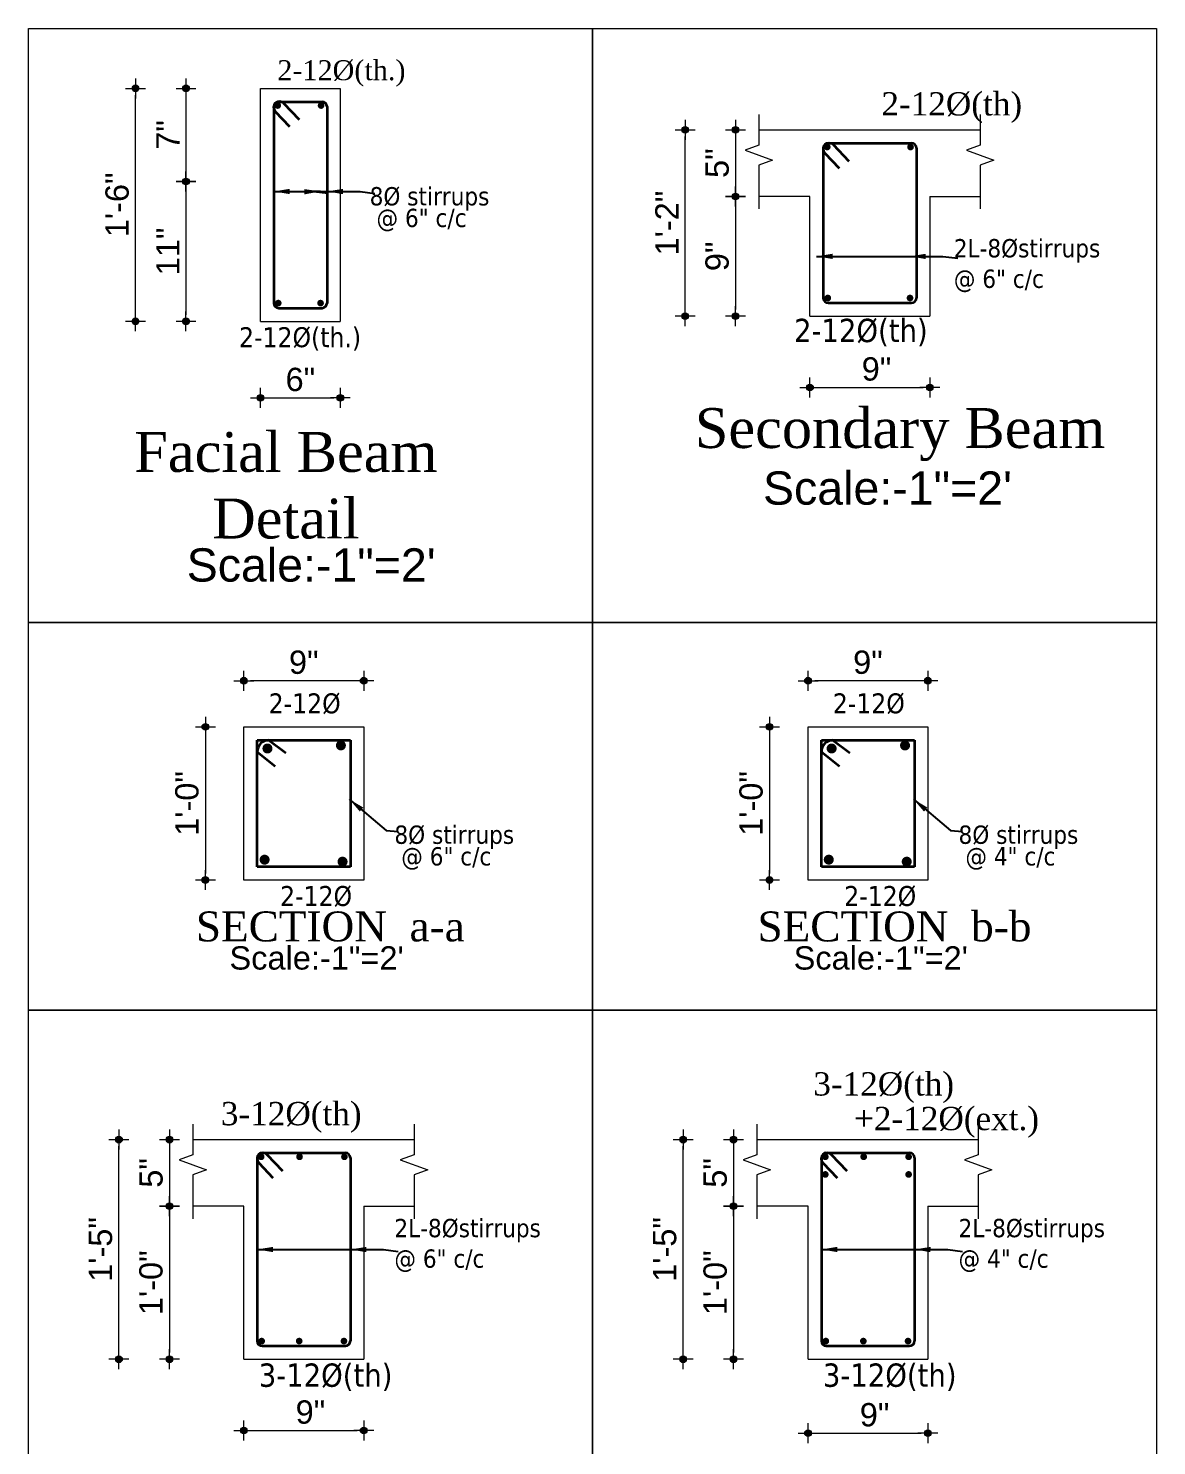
# Model space of a CAD drawing. Header units: inches. Extents: x 130993 to 274375, y -5108 to 103559.
# Drawn here: x 149128.5 to 149467.5, y 50089.8 to 50515.6 of the extents above; entities that cross this region are included whole.
import ezdxf

# ---------------------------------------------------------------- set-up
doc = ezdxf.new("R2010")
doc.units = ezdxf.units.IN
doc.header["$MEASUREMENT"] = 0
doc.header["$PDMODE"] = 2
doc.header["$PDSIZE"] = -3
for name, color, linetype, lineweight in [('DIMENSION', 142, 'Continuous', 20), ('HATCH', 9, 'Continuous', 9), ('REN', 7, 'Continuous', 35), ('ROD', 10, 'Continuous', 13), ('TEXT', 181, 'Continuous', 13), ('TRENCH', 7, 'Continuous', 20)]:
    doc.layers.add(name, color=color, linetype=linetype, lineweight=lineweight)
doc.styles.add('DIM', font='dutch.ttf')
doc.styles.add('ramon', font='arial.ttf', dxfattribs={"height": 7})
doc.styles.add('romans', font='romans.shx')
doc.styles.get("Standard").update_dxf_attribs({"font": 'txt.shx', "height": 6})
doc.styles.add('TAHOMA', font='tahoma.ttf', dxfattribs={"height": 9})
doc.dimstyles.new('ARROW1', dxfattribs={"dimscale": 96, "dimtxt": 15, "dimasz": 0.05, "dimexe": 0.078125, "dimexo": 0.09375, "dimgap": 0.03125, "dimtad": 1, "dimdec": 0, "dimzin": 3, "dimdsep": 46, "dimlunit": 4, "dimtxsty": 'TAHOMA', "dimcen": 0.09375, "dimclrt": 7, "dimadec": 0, "dimazin": 0, "dimtfac": 1, "dimtdec": 0, "dimtmove": 0, "dimatfit": 3, "dimfxl": 1, "dimfrac": 2, "dimtolj": 1, "dimtzin": 0, "dimarcsym": 0})
doc.dimstyles.new('s2', dxfattribs={"dimtxt": 6, "dimasz": 2, "dimexe": 6, "dimexo": 18, "dimgap": 1.9375, "dimtad": 1, "dimdec": 0, "dimlfac": 0.25, "dimzin": 3, "dimdsep": 46, "dimlunit": 4, "dimtxsty": 'ramon', "dimblk": 'dot 2', "dimcen": 0.09375, "dimse1": 1, "dimse2": 1, "dimclrd": 1, "dimclre": 1, "dimclrt": 256, "dimadec": 0, "dimazin": 0, "dimtfac": 0.75, "dimtdec": 0, "dimtix": 1, "dimtmove": 1, "dimatfit": 3, "dimldrblk": 'DOT', "dimfxl": 1, "dimtolj": 1, "dimtzin": 0, "dimlwd": 9, "dimlwe": 9, "dimarcsym": 0})

# ---------------------------------------------------------------- blocks, each defined once
blk = doc.blocks.new('dot1')
at = {"layer": 'HATCH'}
h = blk.add_hatch(color=256, dxfattribs=at)
edge = h.paths.add_edge_path()
edge.add_arc((0, 0), 1, 0, 360)
for p, q in [((3, 0), (-3, 0)), ((0, 3), (0, -3))]:
    blk.add_line(p, q, dxfattribs=at)
blk.add_circle((0, 0), 1, dxfattribs=at)
blk = doc.blocks.new('dot 2')
at = {"layer": 'HATCH', "xscale": 0.5, "yscale": 0.5, "zscale": 0.5}
blk.add_blockref('dot1', (0, 0), dxfattribs=at)
blk = doc.blocks.new('*D1605')
at = {"layer": 'Defpoints', "color": 0, "ltscale": 50}
for p in [(149362.73, 50305.72), (149351.16, 50259.72), (149362.73, 50259.72)]:
    blk.add_point(p, dxfattribs=at)
at = {"layer": 'DIMENSION', "color": 1, "lineweight": 9, "ltscale": 50}
blk.add_line((149351.16, 50303.72), (149351.16, 50261.72), dxfattribs=at)
at = {"layer": 'DIMENSION', "color": 1, "lineweight": 9, "ltscale": 50, "xscale": 2, "yscale": 2, "zscale": 2}
for p, rotation in [((149351.16, 50305.72), 90), ((149351.16, 50259.72), 270)]:
    blk.add_blockref('dot 2', p, dxfattribs=dict(at, rotation=rotation))
at = {"layer": 'DIMENSION', "ltscale": 50, "insert": (149345.65, 50282.72), "char_height": 7, "attachment_point": 5, "rotation": 90, "style": 'ramon'}
blk.add_mtext('\\A1;1\'-0"', dxfattribs=at)
blk = doc.blocks.new('_Dot')
at = {"color": 0, "linetype": 'ByBlock', "lineweight": -2}
blk.add_line((-0.5, 0), (-1, 0), dxfattribs=at)
at = {"color": 0, "linetype": 'ByBlock', "const_width": 0.5}
blk.add_lwpolyline([(-0.25, 0, 1), (0.25, 0, 1)], format="xyb", close=True, dxfattribs=at)
blk = doc.blocks.new('*D1606')
at = {"layer": 'Defpoints', "color": 0, "ltscale": 50}
for p in [(149362.73, 50319.6), (149362.73, 50301.12), (149398.73, 50301.12)]:
    blk.add_point(p, dxfattribs=at)
at = {"layer": 'DIMENSION', "color": 1, "lineweight": 9, "ltscale": 50}
blk.add_line((149396.73, 50319.6), (149364.73, 50319.6), dxfattribs=at)
at = {"layer": 'DIMENSION', "color": 1, "lineweight": 9, "ltscale": 50, "xscale": 2, "yscale": 2, "zscale": 2, "rotation": 180}
blk.add_blockref('dot 2', (149362.73, 50319.6), dxfattribs=at)
at = {"layer": 'DIMENSION', "color": 1, "lineweight": 9, "ltscale": 50, "xscale": 2, "yscale": 2, "zscale": 2}
blk.add_blockref('dot 2', (149398.73, 50319.6), dxfattribs=at)
at = {"layer": 'DIMENSION', "ltscale": 50, "insert": (149380.73, 50325.11), "char_height": 7, "attachment_point": 5, "style": 'ramon'}
blk.add_mtext('\\A1;9"', dxfattribs=at)
blk = doc.blocks.new('*D1607')
at = {"layer": 'Defpoints', "color": 0, "ltscale": 50}
for p in [(149193.23, 50305.72), (149181.66, 50259.72), (149193.23, 50259.72)]:
    blk.add_point(p, dxfattribs=at)
at = {"layer": 'DIMENSION', "color": 1, "lineweight": 9, "ltscale": 50}
blk.add_line((149181.66, 50303.72), (149181.66, 50261.72), dxfattribs=at)
at = {"layer": 'DIMENSION', "color": 1, "lineweight": 9, "ltscale": 50, "xscale": 2, "yscale": 2, "zscale": 2}
for p, rotation in [((149181.66, 50305.72), 90), ((149181.66, 50259.72), 270)]:
    blk.add_blockref('dot 2', p, dxfattribs=dict(at, rotation=rotation))
at = {"layer": 'DIMENSION', "ltscale": 50, "insert": (149176.15, 50282.72), "char_height": 7, "attachment_point": 5, "rotation": 90, "style": 'ramon'}
blk.add_mtext('\\A1;1\'-0"', dxfattribs=at)
blk = doc.blocks.new('*D1608')
at = {"layer": 'Defpoints', "color": 0, "ltscale": 50}
for p in [(149193.23, 50319.6), (149193.23, 50301.12), (149229.23, 50301.12)]:
    blk.add_point(p, dxfattribs=at)
at = {"layer": 'DIMENSION', "color": 1, "lineweight": 9, "ltscale": 50}
blk.add_line((149227.23, 50319.6), (149195.23, 50319.6), dxfattribs=at)
at = {"layer": 'DIMENSION', "color": 1, "lineweight": 9, "ltscale": 50, "xscale": 2, "yscale": 2, "zscale": 2, "rotation": 180}
blk.add_blockref('dot 2', (149193.23, 50319.6), dxfattribs=at)
at = {"layer": 'DIMENSION', "color": 1, "lineweight": 9, "ltscale": 50, "xscale": 2, "yscale": 2, "zscale": 2}
blk.add_blockref('dot 2', (149229.23, 50319.6), dxfattribs=at)
at = {"layer": 'DIMENSION', "ltscale": 50, "insert": (149211.23, 50325.11), "char_height": 7, "attachment_point": 5, "style": 'ramon'}
blk.add_mtext('\\A1;9"', dxfattribs=at)
blk = doc.blocks.new('*D1609')
at = {"layer": 'Defpoints', "color": 0, "ltscale": 50}
for p in [(149198.21, 50427.57), (149222.21, 50427.57), (149222.21, 50404.56)]:
    blk.add_point(p, dxfattribs=at)
at = {"layer": 'DIMENSION', "color": 1, "lineweight": 9, "ltscale": 50}
blk.add_line((149200.21, 50404.56), (149220.21, 50404.56), dxfattribs=at)
at = {"layer": 'DIMENSION', "color": 1, "lineweight": 9, "ltscale": 50, "xscale": 2, "yscale": 2, "zscale": 2, "rotation": 180}
blk.add_blockref('dot 2', (149198.21, 50404.56), dxfattribs=at)
at = {"layer": 'DIMENSION', "color": 1, "lineweight": 9, "ltscale": 50, "xscale": 2, "yscale": 2, "zscale": 2}
blk.add_blockref('dot 2', (149222.21, 50404.56), dxfattribs=at)
at = {"layer": 'DIMENSION', "ltscale": 50, "insert": (149210.21, 50410.08), "char_height": 7, "attachment_point": 5, "style": 'ramon'}
blk.add_mtext('\\A1;6"', dxfattribs=at)
blk = doc.blocks.new('*D1610')
at = {"layer": 'Defpoints', "color": 0, "ltscale": 50}
for p in [(149184.13, 50469.57), (149175.84, 50427.57), (149198.21, 50427.57)]:
    blk.add_point(p, dxfattribs=at)
at = {"layer": 'DIMENSION', "color": 1, "lineweight": 9, "ltscale": 50}
blk.add_line((149175.84, 50467.57), (149175.84, 50429.57), dxfattribs=at)
at = {"layer": 'DIMENSION', "color": 1, "lineweight": 9, "ltscale": 50, "xscale": 2, "yscale": 2, "zscale": 2}
for p, rotation in [((149175.84, 50469.57), 90), ((149175.84, 50427.57), 270)]:
    blk.add_blockref('dot 2', p, dxfattribs=dict(at, rotation=rotation))
at = {"layer": 'DIMENSION', "ltscale": 50, "insert": (149170.39, 50448.57), "char_height": 7, "attachment_point": 5, "rotation": 90, "style": 'ramon'}
blk.add_mtext('\\A1;11"', dxfattribs=at)
blk = doc.blocks.new('*D1611')
at = {"layer": 'Defpoints', "color": 0, "ltscale": 50}
for p in [(149184.13, 50497.57), (149175.84, 50469.57), (149184.13, 50469.57)]:
    blk.add_point(p, dxfattribs=at)
at = {"layer": 'DIMENSION', "color": 1, "lineweight": 9, "ltscale": 50}
blk.add_line((149175.84, 50495.57), (149175.84, 50471.57), dxfattribs=at)
at = {"layer": 'DIMENSION', "color": 1, "lineweight": 9, "ltscale": 50, "xscale": 2, "yscale": 2, "zscale": 2}
for p, rotation in [((149175.84, 50497.57), 90), ((149175.84, 50469.57), 270)]:
    blk.add_blockref('dot 2', p, dxfattribs=dict(at, rotation=rotation))
at = {"layer": 'DIMENSION', "ltscale": 50, "insert": (149170.41, 50483.57), "char_height": 7, "attachment_point": 5, "rotation": 90, "style": 'ramon'}
blk.add_mtext('\\A1;7"', dxfattribs=at)
blk = doc.blocks.new('*D1612')
at = {"layer": 'Defpoints', "color": 0, "ltscale": 50}
for p in [(149160.68, 50497.57), (149198.21, 50497.57), (149198.21, 50427.57)]:
    blk.add_point(p, dxfattribs=at)
at = {"layer": 'DIMENSION', "color": 1, "lineweight": 9, "ltscale": 50}
blk.add_line((149160.68, 50429.57), (149160.68, 50495.57), dxfattribs=at)
at = {"layer": 'DIMENSION', "color": 1, "lineweight": 9, "ltscale": 50, "xscale": 2, "yscale": 2, "zscale": 2}
for p, rotation in [((149160.68, 50497.57), 90), ((149160.68, 50427.57), 270)]:
    blk.add_blockref('dot 2', p, dxfattribs=dict(at, rotation=rotation))
at = {"layer": 'DIMENSION', "ltscale": 50, "insert": (149155.17, 50462.57), "char_height": 7, "attachment_point": 5, "rotation": 90, "style": 'ramon'}
blk.add_mtext('\\A1;1\'-6"', dxfattribs=at)
blk = doc.blocks.new('*D1613')
at = {"layer": 'Defpoints', "color": 0, "ltscale": 50}
for p in [(149363.31, 50426.71), (149399.31, 50426.71), (149399.31, 50407.7)]:
    blk.add_point(p, dxfattribs=at)
at = {"layer": 'DIMENSION', "color": 1, "lineweight": 9, "ltscale": 50}
blk.add_line((149365.31, 50407.7), (149397.31, 50407.7), dxfattribs=at)
at = {"layer": 'DIMENSION', "color": 1, "lineweight": 9, "ltscale": 50, "xscale": 2, "yscale": 2, "zscale": 2, "rotation": 180}
blk.add_blockref('dot 2', (149363.31, 50407.7), dxfattribs=at)
at = {"layer": 'DIMENSION', "color": 1, "lineweight": 9, "ltscale": 50, "xscale": 2, "yscale": 2, "zscale": 2}
blk.add_blockref('dot 2', (149399.31, 50407.7), dxfattribs=at)
at = {"layer": 'DIMENSION', "ltscale": 50, "insert": (149383.31, 50413.22), "char_height": 7, "attachment_point": 5, "style": 'ramon'}
blk.add_mtext('\\A1;9"', dxfattribs=at)
blk = doc.blocks.new('*D1614')
at = {"layer": 'Defpoints', "color": 0, "ltscale": 50}
for p in [(149349.24, 50465.1), (149340.95, 50429.1), (149363.31, 50429.1)]:
    blk.add_point(p, dxfattribs=at)
at = {"layer": 'DIMENSION', "color": 1, "lineweight": 9, "ltscale": 50}
blk.add_line((149340.95, 50463.1), (149340.95, 50431.1), dxfattribs=at)
at = {"layer": 'DIMENSION', "color": 1, "lineweight": 9, "ltscale": 50, "xscale": 2, "yscale": 2, "zscale": 2}
for p, rotation in [((149340.95, 50465.1), 90), ((149340.95, 50429.1), 270)]:
    blk.add_blockref('dot 2', p, dxfattribs=dict(at, rotation=rotation))
at = {"layer": 'DIMENSION', "ltscale": 50, "insert": (149335.44, 50447.1), "char_height": 7, "attachment_point": 5, "rotation": 90, "style": 'ramon'}
blk.add_mtext('\\A1;9"', dxfattribs=at)
blk = doc.blocks.new('*D1615')
at = {"layer": 'Defpoints', "color": 0, "ltscale": 50}
for p in [(149349.24, 50485.1), (149340.95, 50465.1), (149349.24, 50465.1)]:
    blk.add_point(p, dxfattribs=at)
at = {"layer": 'DIMENSION', "color": 1, "lineweight": 9, "ltscale": 50}
blk.add_line((149340.95, 50483.1), (149340.95, 50467.1), dxfattribs=at)
at = {"layer": 'DIMENSION', "color": 1, "lineweight": 9, "ltscale": 50, "xscale": 2, "yscale": 2, "zscale": 2}
for p, rotation in [((149340.95, 50485.1), 90), ((149340.95, 50465.1), 270)]:
    blk.add_blockref('dot 2', p, dxfattribs=dict(at, rotation=rotation))
at = {"layer": 'DIMENSION', "ltscale": 50, "insert": (149335.45, 50475.1), "char_height": 7, "attachment_point": 5, "rotation": 90, "style": 'ramon'}
blk.add_mtext('\\A1;5"', dxfattribs=at)
blk = doc.blocks.new('*D1616')
at = {"layer": 'Defpoints', "color": 0, "ltscale": 50}
for p in [(149325.79, 50485.1), (149363.31, 50485.1), (149363.31, 50429.1)]:
    blk.add_point(p, dxfattribs=at)
at = {"layer": 'DIMENSION', "color": 1, "lineweight": 9, "ltscale": 50}
blk.add_line((149325.79, 50431.1), (149325.79, 50483.1), dxfattribs=at)
at = {"layer": 'DIMENSION', "color": 1, "lineweight": 9, "ltscale": 50, "xscale": 2, "yscale": 2, "zscale": 2}
for p, rotation in [((149325.79, 50485.1), 90), ((149325.79, 50429.1), 270)]:
    blk.add_blockref('dot 2', p, dxfattribs=dict(at, rotation=rotation))
at = {"layer": 'DIMENSION', "ltscale": 50, "insert": (149320.33, 50457.1), "char_height": 7, "attachment_point": 5, "rotation": 90, "style": 'ramon'}
blk.add_mtext('\\A1;1\'-2"', dxfattribs=at)
blk = doc.blocks.new('*D1593')
at = {"layer": 'Defpoints', "color": 0, "ltscale": 50}
for p in [(149362.73, 50112.52), (149398.73, 50112.52), (149398.73, 50093.51)]:
    blk.add_point(p, dxfattribs=at)
at = {"layer": 'DIMENSION', "color": 1, "lineweight": 9, "ltscale": 50}
blk.add_line((149364.73, 50093.51), (149396.73, 50093.51), dxfattribs=at)
at = {"layer": 'DIMENSION', "color": 1, "lineweight": 9, "ltscale": 50, "xscale": 2, "yscale": 2, "zscale": 2, "rotation": 180}
blk.add_blockref('dot 2', (149362.73, 50093.51), dxfattribs=at)
at = {"layer": 'DIMENSION', "color": 1, "lineweight": 9, "ltscale": 50, "xscale": 2, "yscale": 2, "zscale": 2}
blk.add_blockref('dot 2', (149398.73, 50093.51), dxfattribs=at)
at = {"layer": 'DIMENSION', "ltscale": 50, "insert": (149382.73, 50099.02), "char_height": 7, "attachment_point": 5, "style": 'ramon'}
blk.add_mtext('\\A1;9"', dxfattribs=at)
blk = doc.blocks.new('*D1594')
at = {"layer": 'Defpoints', "color": 0, "ltscale": 50}
for p in [(149348.65, 50161.72), (149340.36, 50115.72), (149362.73, 50115.72)]:
    blk.add_point(p, dxfattribs=at)
at = {"layer": 'DIMENSION', "color": 1, "lineweight": 9, "ltscale": 50}
blk.add_line((149340.36, 50159.72), (149340.36, 50117.72), dxfattribs=at)
at = {"layer": 'DIMENSION', "color": 1, "lineweight": 9, "ltscale": 50, "xscale": 2, "yscale": 2, "zscale": 2}
for p, rotation in [((149340.36, 50161.72), 90), ((149340.36, 50115.72), 270)]:
    blk.add_blockref('dot 2', p, dxfattribs=dict(at, rotation=rotation))
at = {"layer": 'DIMENSION', "ltscale": 50, "insert": (149334.85, 50138.72), "char_height": 7, "attachment_point": 5, "rotation": 90, "style": 'ramon'}
blk.add_mtext('\\A1;1\'-0"', dxfattribs=at)
blk = doc.blocks.new('*D1595')
at = {"layer": 'Defpoints', "color": 0, "ltscale": 50}
for p in [(149348.65, 50181.72), (149340.36, 50161.72), (149348.65, 50161.72)]:
    blk.add_point(p, dxfattribs=at)
at = {"layer": 'DIMENSION', "color": 1, "lineweight": 9, "ltscale": 50}
blk.add_line((149340.36, 50179.72), (149340.36, 50163.72), dxfattribs=at)
at = {"layer": 'DIMENSION', "color": 1, "lineweight": 9, "ltscale": 50, "xscale": 2, "yscale": 2, "zscale": 2}
for p, rotation in [((149340.36, 50181.72), 90), ((149340.36, 50161.72), 270)]:
    blk.add_blockref('dot 2', p, dxfattribs=dict(at, rotation=rotation))
at = {"layer": 'DIMENSION', "ltscale": 50, "insert": (149334.87, 50171.72), "char_height": 7, "attachment_point": 5, "rotation": 90, "style": 'ramon'}
blk.add_mtext('\\A1;5"', dxfattribs=at)
blk = doc.blocks.new('*D1596')
at = {"layer": 'Defpoints', "color": 0, "ltscale": 50}
for p in [(149325.2, 50181.72), (149362.73, 50181.72), (149362.73, 50115.72)]:
    blk.add_point(p, dxfattribs=at)
at = {"layer": 'DIMENSION', "color": 1, "lineweight": 9, "ltscale": 50}
blk.add_line((149325.2, 50117.72), (149325.2, 50179.72), dxfattribs=at)
at = {"layer": 'DIMENSION', "color": 1, "lineweight": 9, "ltscale": 50, "xscale": 2, "yscale": 2, "zscale": 2}
for p, rotation in [((149325.2, 50181.72), 90), ((149325.2, 50115.72), 270)]:
    blk.add_blockref('dot 2', p, dxfattribs=dict(at, rotation=rotation))
at = {"layer": 'DIMENSION', "ltscale": 50, "insert": (149319.69, 50148.72), "char_height": 7, "attachment_point": 5, "rotation": 90, "style": 'ramon'}
blk.add_mtext('\\A1;1\'-5"', dxfattribs=at)
blk = doc.blocks.new('*D1597')
at = {"layer": 'Defpoints', "color": 0, "ltscale": 50}
for p in [(149193.23, 50113.32), (149229.23, 50113.32), (149229.23, 50094.32)]:
    blk.add_point(p, dxfattribs=at)
at = {"layer": 'DIMENSION', "color": 1, "lineweight": 9, "ltscale": 50}
blk.add_line((149195.23, 50094.32), (149227.23, 50094.32), dxfattribs=at)
at = {"layer": 'DIMENSION', "color": 1, "lineweight": 9, "ltscale": 50, "xscale": 2, "yscale": 2, "zscale": 2, "rotation": 180}
blk.add_blockref('dot 2', (149193.23, 50094.32), dxfattribs=at)
at = {"layer": 'DIMENSION', "color": 1, "lineweight": 9, "ltscale": 50, "xscale": 2, "yscale": 2, "zscale": 2}
blk.add_blockref('dot 2', (149229.23, 50094.32), dxfattribs=at)
at = {"layer": 'DIMENSION', "ltscale": 50, "insert": (149213.23, 50099.83), "char_height": 7, "attachment_point": 5, "style": 'ramon'}
blk.add_mtext('\\A1;9"', dxfattribs=at)
blk = doc.blocks.new('*D1598')
at = {"layer": 'Defpoints', "color": 0, "ltscale": 50}
for p in [(149179.15, 50161.72), (149170.86, 50115.72), (149193.23, 50115.72)]:
    blk.add_point(p, dxfattribs=at)
at = {"layer": 'DIMENSION', "color": 1, "lineweight": 9, "ltscale": 50}
blk.add_line((149170.86, 50159.72), (149170.86, 50117.72), dxfattribs=at)
at = {"layer": 'DIMENSION', "color": 1, "lineweight": 9, "ltscale": 50, "xscale": 2, "yscale": 2, "zscale": 2}
for p, rotation in [((149170.86, 50161.72), 90), ((149170.86, 50115.72), 270)]:
    blk.add_blockref('dot 2', p, dxfattribs=dict(at, rotation=rotation))
at = {"layer": 'DIMENSION', "ltscale": 50, "insert": (149165.35, 50138.72), "char_height": 7, "attachment_point": 5, "rotation": 90, "style": 'ramon'}
blk.add_mtext('\\A1;1\'-0"', dxfattribs=at)
blk = doc.blocks.new('*D1599')
at = {"layer": 'Defpoints', "color": 0, "ltscale": 50}
for p in [(149179.15, 50181.72), (149170.86, 50161.72), (149179.15, 50161.72)]:
    blk.add_point(p, dxfattribs=at)
at = {"layer": 'DIMENSION', "color": 1, "lineweight": 9, "ltscale": 50}
blk.add_line((149170.86, 50179.72), (149170.86, 50163.72), dxfattribs=at)
at = {"layer": 'DIMENSION', "color": 1, "lineweight": 9, "ltscale": 50, "xscale": 2, "yscale": 2, "zscale": 2}
for p, rotation in [((149170.86, 50181.72), 90), ((149170.86, 50161.72), 270)]:
    blk.add_blockref('dot 2', p, dxfattribs=dict(at, rotation=rotation))
at = {"layer": 'DIMENSION', "ltscale": 50, "insert": (149165.37, 50171.72), "char_height": 7, "attachment_point": 5, "rotation": 90, "style": 'ramon'}
blk.add_mtext('\\A1;5"', dxfattribs=at)
blk = doc.blocks.new('*D1600')
at = {"layer": 'Defpoints', "color": 0, "ltscale": 50}
for p in [(149155.7, 50181.72), (149193.23, 50181.72), (149193.23, 50115.72)]:
    blk.add_point(p, dxfattribs=at)
at = {"layer": 'DIMENSION', "color": 1, "lineweight": 9, "ltscale": 50}
blk.add_line((149155.7, 50117.72), (149155.7, 50179.72), dxfattribs=at)
at = {"layer": 'DIMENSION', "color": 1, "lineweight": 9, "ltscale": 50, "xscale": 2, "yscale": 2, "zscale": 2}
for p, rotation in [((149155.7, 50181.72), 90), ((149155.7, 50115.72), 270)]:
    blk.add_blockref('dot 2', p, dxfattribs=dict(at, rotation=rotation))
at = {"layer": 'DIMENSION', "ltscale": 50, "insert": (149150.19, 50148.72), "char_height": 7, "attachment_point": 5, "rotation": 90, "style": 'ramon'}
blk.add_mtext('\\A1;1\'-5"', dxfattribs=at)

msp = doc.modelspace()

# ---------------------------------------------------------------- linework, layer by layer
at = {"layer": 'DIMENSION', "color": 0, "lineweight": 9}
for points in [[(149297.98, 50337.1), (149128.48, 50337.1), (149128.48, 50515.6), (149297.98, 50515.6)], [(149467.48, 50337.1), (149297.98, 50337.1), (149297.98, 50515.6), (149467.48, 50515.6)], [(149297.98, 50220.6), (149128.48, 50220.6), (149128.48, 50337.1), (149297.98, 50337.1)], [(149467.48, 50220.6), (149297.98, 50220.6), (149297.98, 50337.1), (149467.48, 50337.1)], [(149297.98, 50042.1), (149128.48, 50042.1), (149128.48, 50220.6), (149297.98, 50220.6)], [(149467.48, 50042.1), (149297.98, 50042.1), (149297.98, 50220.6), (149467.48, 50220.6)]]:
    msp.add_lwpolyline(points, close=True, dxfattribs=at)
at = {"layer": 'HATCH', "linetype": 'Continuous'}
for points in [[(149347.97, 50489.71), (149347.97, 50480.49), (149343.84, 50478.99), (149352.09, 50475.99), (149347.97, 50474.49), (149347.97, 50461.33)], [(149414.44, 50489.71), (149414.44, 50480.49), (149410.32, 50478.99), (149418.56, 50475.99), (149414.44, 50474.49), (149414.44, 50461.33)], [(149177.88, 50186.32), (149177.88, 50177.11), (149173.76, 50175.61), (149182, 50172.61), (149177.88, 50171.11), (149177.88, 50157.94)], [(149244.35, 50186.32), (149244.35, 50177.11), (149240.23, 50175.61), (149248.48, 50172.61), (149244.35, 50171.11), (149244.35, 50157.94)], [(149347.38, 50186.32), (149347.38, 50177.11), (149343.26, 50175.61), (149351.5, 50172.61), (149347.38, 50171.11), (149347.38, 50157.94)], [(149413.85, 50186.32), (149413.85, 50177.11), (149409.73, 50175.61), (149417.98, 50172.61), (149413.85, 50171.11), (149413.85, 50157.94)]]:
    msp.add_lwpolyline(points, dxfattribs=at)
at = {"layer": 'REN'}
for p, q in [((149202.21, 50492.07), (149202.21, 50433.07)), ((149203.71, 50493.57), (149216.71, 50493.57)), ((149218.21, 50492.07), (149218.21, 50433.07)), ((149367.31, 50479.6), (149367.31, 50434.6)), ((149368.81, 50481.1), (149393.81, 50481.1)), ((149395.31, 50479.6), (149395.31, 50434.6)), ((149203.71, 50431.57), (149216.71, 50431.57)), ((149368.81, 50433.1), (149393.81, 50433.1)), ((149197.23, 50263.72), (149197.23, 50301.72)), ((149197.23, 50301.72), (149225.23, 50301.72)), ((149200.73, 50301.72), (149205.83, 50297.89)), ((149225.23, 50301.72), (149225.23, 50263.72)), ((149366.73, 50263.72), (149366.73, 50301.72)), ((149366.73, 50301.72), (149394.73, 50301.72)), ((149370.23, 50301.72), (149375.33, 50297.89)), ((149394.73, 50301.72), (149394.73, 50263.72)), ((149197.23, 50298.22), (149202.68, 50293.93)), ((149366.73, 50298.22), (149372.18, 50293.93)), ((149225.23, 50263.72), (149197.23, 50263.72)), ((149394.73, 50263.72), (149366.73, 50263.72)), ((149197.23, 50176.22), (149197.23, 50121.22)), ((149198.73, 50177.72), (149223.73, 50177.72)), ((149225.23, 50176.22), (149225.23, 50121.22)), ((149366.73, 50176.22), (149366.73, 50121.22)), ((149368.23, 50177.72), (149393.23, 50177.72)), ((149394.73, 50176.22), (149394.73, 50121.22)), ((149198.73, 50119.72), (149223.73, 50119.72)), ((149368.23, 50119.72), (149393.23, 50119.72))]:
    msp.add_line(p, q, dxfattribs=at)
for points in [[(149209.96, 50488.1), (149205.24, 50493.06, 1), (149202.67, 50490.61), (149206.95, 50486.1)], [(149375.06, 50475.63), (149370.35, 50480.59, 1), (149367.77, 50478.14), (149372.06, 50473.63)], [(149204.98, 50172.24), (149200.26, 50177.2, 1), (149197.69, 50174.75), (149201.97, 50170.24)], [(149374.48, 50172.24), (149369.76, 50177.2, 1), (149367.19, 50174.75), (149371.47, 50170.24)]]:
    msp.add_lwpolyline(points, format="xyb", dxfattribs=at)
for points, const_width in [([(149203.9, 50492.41, -1), (149202.9, 50492.41, -1)], 1), ([(149215.93, 50492.41, 1), (149216.93, 50492.41, 1)], 1), ([(149369.01, 50479.94, -1), (149368.01, 50479.94, -1)], 1), ([(149393.03, 50479.94, 1), (149394.03, 50479.94, 1)], 1), ([(149369.17, 50434.58, -1), (149368.17, 50434.58, -1)], 1), ([(149392.87, 50434.58, 1), (149393.87, 50434.58, 1)], 1), ([(149204.06, 50433.05, -1), (149203.06, 50433.05, -1)], 1), ([(149215.77, 50433.05, 1), (149216.77, 50433.05, 1)], 1), ([(149199.57, 50299.23, 1), (149201.07, 50299.23, 1)], 1.5), ([(149221.63, 50300.15, 1), (149223.13, 50300.15, 1)], 1.5), ([(149369.07, 50299.23, 1), (149370.57, 50299.23, 1)], 1.5), ([(149391.13, 50300.15, 1), (149392.63, 50300.15, 1)], 1.5), ([(149198.72, 50265.83, 1), (149200.22, 50265.83, 1)], 1.5), ([(149222.13, 50265.23, 1), (149223.63, 50265.23, 1)], 1.5), ([(149368.22, 50265.83, 1), (149369.72, 50265.83, 1)], 1.5), ([(149391.63, 50265.23, 1), (149393.13, 50265.23, 1)], 1.5), ([(149198.92, 50176.55, -1), (149197.92, 50176.55, -1)], 1), ([(149209.45, 50176.55, 1), (149210.45, 50176.55, 1)], 1), ([(149222.95, 50176.55, 1), (149223.95, 50176.55, 1)], 1), ([(149368.42, 50176.55, -1), (149367.42, 50176.55, -1)], 1), ([(149378.95, 50176.55, 1), (149379.95, 50176.55, 1)], 1), ([(149392.45, 50176.55, 1), (149393.45, 50176.55, 1)], 1), ([(149368.42, 50171.26, -1), (149367.42, 50171.26, -1)], 1), ([(149392.45, 50171.26, 1), (149393.45, 50171.26, 1)], 1), ([(149199.08, 50121.19, -1), (149198.08, 50121.19, -1)], 1), ([(149209.35, 50121.19, 1), (149210.35, 50121.19, 1)], 1), ([(149222.79, 50121.19, 1), (149223.79, 50121.19, 1)], 1), ([(149368.58, 50121.19, -1), (149367.58, 50121.19, -1)], 1), ([(149378.85, 50121.19, 1), (149379.85, 50121.19, 1)], 1), ([(149392.29, 50121.19, 1), (149393.29, 50121.19, 1)], 1)]:
    msp.add_lwpolyline(points, format="xyb", close=True, dxfattribs=dict(at, const_width=const_width))
for centre, radius, start, end in [((149203.71, 50492.07), 1.5, 90, 180), ((149216.71, 50492.07), 1.5, 0, 90), ((149368.81, 50479.6), 1.5, 90, 180), ((149393.81, 50479.6), 1.5, 0, 90), ((149203.71, 50433.07), 1.5, 180, 270), ((149216.71, 50433.07), 1.5, 270, 0), ((149368.81, 50434.6), 1.5, 180, 270), ((149393.81, 50434.6), 1.5, 270, 0), ((149200.73, 50298.22), 3.5, 90, 180), ((149370.23, 50298.22), 3.5, 90, 180), ((149198.73, 50176.22), 1.5, 90, 180), ((149223.73, 50176.22), 1.5, 0, 90), ((149368.23, 50176.22), 1.5, 90, 180), ((149393.23, 50176.22), 1.5, 0, 90), ((149198.73, 50121.22), 1.5, 180, 270), ((149223.73, 50121.22), 1.5, 270, 0), ((149368.23, 50121.22), 1.5, 180, 270), ((149393.23, 50121.22), 1.5, 270, 0)]:
    msp.add_arc(centre, radius, start, end, dxfattribs=at)
at = {"layer": 'TRENCH', "lineweight": 15}
for p, q in [((149198.21, 50497.57), (149222.21, 50497.57)), ((149198.21, 50427.57), (149198.21, 50497.57)), ((149222.21, 50497.57), (149222.21, 50427.57)), ((149348.19, 50485.1), (149414.44, 50485.1)), ((149363.31, 50465.1), (149348.19, 50465.1)), ((149363.31, 50429.1), (149363.31, 50465.1)), ((149399.31, 50465.1), (149399.31, 50429.1)), ((149399.31, 50465.1), (149414.44, 50465.1)), ((149198.21, 50427.57), (149222.21, 50427.57)), ((149363.31, 50429.1), (149399.31, 50429.1)), ((149178.11, 50181.72), (149244.35, 50181.72)), ((149347.61, 50181.72), (149413.85, 50181.72)), ((149193.23, 50161.72), (149178.11, 50161.72)), ((149193.23, 50115.72), (149193.23, 50161.72)), ((149229.23, 50161.72), (149229.23, 50115.72)), ((149229.23, 50161.72), (149244.35, 50161.72)), ((149362.73, 50161.72), (149347.61, 50161.72)), ((149362.73, 50115.72), (149362.73, 50161.72)), ((149398.73, 50161.72), (149398.73, 50115.72)), ((149398.73, 50161.72), (149413.85, 50161.72)), ((149193.23, 50115.72), (149229.23, 50115.72)), ((149362.73, 50115.72), (149398.73, 50115.72))]:
    msp.add_line(p, q, dxfattribs=at)
for points in [[(149229.23, 50259.72), (149193.23, 50259.72), (149193.23, 50305.72), (149229.23, 50305.72)], [(149398.73, 50259.72), (149362.73, 50259.72), (149362.73, 50305.72), (149398.73, 50305.72)]]:
    msp.add_lwpolyline(points, close=True, dxfattribs=at)

# ---------------------------------------------------------------- texts
at = {"width": 69.62, "attachment_point": 1}
for insert, char_height in [((149349.21, 50382.49), 10), ((149176.06, 50359.38), 10), ((149188.91, 50239.81), 7), ((149358.41, 50239.81), 7)]:
    msp.add_mtext('{\\fArial|b0|i0|c0|p34;Scale:-1"=2\'}', dxfattribs=dict(at, insert=insert, char_height=char_height))
at = {"layer": 'ROD', "ltscale": 10, "width": 232.7849, "attachment_point": 5, "style": 'romans'}
for s, insert, char_height in [('{\\fTimes New Roman|b0|i0|c0|p18;\\C0;Secondary Beam}', (149390.37, 50393.54), 12), ('{\\fTimes New Roman|b0|i0|c0|p18;\\C0;Facial Beam \\PDetail}', (149205.85, 50378.25), 12), ('{\\fTimes New Roman|b0|i0|c0|p18;\\C0;SECTION  a-a}', (149219.2, 50245.71), 9), ('{\\fTimes New Roman|b0|i0|c0|p18;\\C0;SECTION  b-b}', (149388.7, 50245.71), 9)]:
    msp.add_mtext(s, dxfattribs=dict(at, insert=insert, char_height=char_height))
at = {"layer": 'TEXT', "style": 'DIM'}
for s, height, p in [('2-12%%C(th.)', 6, (149203.28, 50500.03)), ('      2-12%%C(th)', 7, (149368.91, 50489.42)), ('3-12%%C(th)', 7, (149364.32, 50194.97)), ('3-12%%C(th)', 7, (149186.32, 50186.04)), ('        +2-12%%C(ext.)', 7, (149355.41, 50184.56))]:
    msp.add_text(s, height=height, dxfattribs=at).set_placement(p)
at = {"layer": 'TEXT', "ltscale": 0.5, "style": 'TAHOMA'}
for s, height, p in [('      2-12%%C(th)', 7, (149342.78, 50421.34)), ('        2-12%%C(th.) ', 6, (149173.78, 50419.81)), ('3-12%%C(th)', 7, (149197.7, 50107.46)), ('3-12%%C(th)', 7, (149367.2, 50107.46))]:
    msp.add_text(s, height=height, dxfattribs=at).set_placement(p)
at = {"layer": 'TEXT', "ltscale": 0.5, "attachment_point": 1, "style": 'TAHOMA'}
for s, insert, char_height, width in [('8%%C stirrups ', (149231.02, 50467.9), 5.5, 60), (' @ 6" c/c', (149231.02, 50461.4), 5.5, 60), ('2L-8%%Cstirrups\\P@ 6" c/c', (149406.54, 50452.29), 5.5, 43.1137), ('2-12%%C', (149200.68, 50315.8), 6, 24.1628), ('2-12%%C', (149370.18, 50315.8), 6, 24.1628), ('8%%C stirrups ', (149238.46, 50276.09), 5.5, 60), ('8%%C stirrups ', (149407.96, 50276.09), 5.5, 60), (' @ 6" c/c', (149238.46, 50269.59), 5.5, 60), (' @ 4" c/c', (149407.96, 50269.59), 5.5, 60), ('2-12%%C', (149204.11, 50257.92), 6, 22.8633), ('2-12%%C', (149373.61, 50257.92), 6, 22.8633), ('2L-8%%Cstirrups\\P@ 6" c/c', (149238.46, 50157.9), 5.5, 43.1137), ('2L-8%%Cstirrups\\P@ 4" c/c', (149407.96, 50157.9), 5.5, 43.1137)]:
    msp.add_mtext(s, dxfattribs=dict(at, insert=insert, char_height=char_height, width=width))

# ---------------------------------------------------------------- dimensions: what is measured, and where the dimension line sits
at = {"layer": 'DIMENSION', "ltscale": 50}
for base, p1, p2, picture, middle in [((149160.68222453, 50497.5700241), (149198.21040866, 50427.5700241), (149198.21040866, 50497.5700241), '*D1612', (149155.17071361, 50462.5700241)), ((149175.84, 50469.57), (149184.13, 50497.57), (149184.13, 50469.57), '*D1611', (149170.41, 50483.57)), ((149325.79, 50485.1), (149363.31, 50429.1), (149363.31, 50485.1), '*D1616', (149320.33, 50457.1)), ((149340.95, 50465.1), (149349.24, 50485.1), (149349.24, 50465.1), '*D1615', (149335.45, 50475.1)), ((149175.84369699, 50427.5700241), (149184.13303601, 50469.5700241), (149198.21040866, 50427.5700241), '*D1610', (149170.3918723, 50448.5700241)), ((149340.95, 50429.1), (149349.24, 50465.1), (149363.31, 50429.1), '*D1614', (149335.44, 50447.1)), ((149181.65983408, 50259.71590854), (149193.23038096, 50305.71590854), (149193.23038096, 50259.71590854), '*D1607', (149176.14832316, 50282.71590854)), ((149351.15983408, 50259.71590854), (149362.73038096, 50305.71590854), (149362.73038096, 50259.71590854), '*D1605', (149345.64832316, 50282.71590854)), ((149155.70219683, 50181.71590854), (149193.23038096, 50115.71590854), (149193.23038096, 50181.71590854), '*D1600', (149150.19068592, 50148.71590854)), ((149170.86, 50161.72), (149179.15, 50181.72), (149179.15, 50161.72), '*D1599', (149165.37, 50171.72)), ((149325.20219683, 50181.71590854), (149362.73038096, 50115.71590854), (149362.73038096, 50181.71590854), '*D1596', (149319.69068592, 50148.71590854)), ((149340.36, 50161.72), (149348.65, 50181.72), (149348.65, 50161.72), '*D1595', (149334.87, 50171.72)), ((149170.8636693, 50115.71590854), (149179.15300832, 50161.71590854), (149193.23038096, 50115.71590854), '*D1598', (149165.35215838, 50138.71590854)), ((149340.3636693, 50115.71590854), (149348.65300832, 50161.71590854), (149362.73038096, 50115.71590854), '*D1594', (149334.85215838, 50138.71590854))]:
    dim = msp.add_linear_dim(base=base, p1=p1, p2=p2, angle=90, dimstyle='s2', dxfattribs=at)
    dim.commit()
    dim.dimension.update_dxf_attribs({"geometry": picture, "text_midpoint": middle})
for base, p1, p2, picture, middle in [((149222.21, 50404.56), (149198.21, 50427.57), (149222.21, 50427.57), '*D1609', (149210.21, 50410.08)), ((149193.23, 50319.6), (149229.23, 50301.12), (149193.23, 50301.12), '*D1608', (149211.23, 50325.11)), ((149362.73, 50319.6), (149398.73, 50301.12), (149362.73, 50301.12), '*D1606', (149380.73, 50325.11))]:
    dim = msp.add_linear_dim(base=base, p1=p1, p2=p2, dimstyle='s2', dxfattribs=at)
    dim.commit()
    dim.dimension.update_dxf_attribs({"geometry": picture, "text_midpoint": middle})
for base, p1, p2, picture, middle in [((149399.31, 50407.7), (149363.31, 50426.71), (149399.31, 50426.71), '*D1613', (149383.31, 50407.7)), ((149229.23, 50094.32), (149193.23, 50113.32), (149229.23, 50113.32), '*D1597', (149213.23, 50094.32)), ((149398.73, 50093.51), (149362.73, 50112.52), (149398.73, 50112.52), '*D1593', (149382.73, 50093.51))]:
    dim = msp.add_linear_dim(base=base, p1=p1, p2=p2, dimstyle='s2', dxfattribs=at)
    dim.commit()
    dim.dimension.update_dxf_attribs({"geometry": picture, "text_midpoint": middle, "dimtype": 160})

# ---------------------------------------------------------------- leaders
at = {"layer": 'HATCH'}
for points in [[(149202.21, 50466.6), (149228.18, 50466.55), (149232.6, 50466.03)], [(149216.21, 50466.62), (149214.18, 50466.57), (149218.6, 50466.04)], [(149218.21, 50466.6), (149228.18, 50466.55), (149232.6, 50466.03)], [(149365.31, 50447.1), (149403.28, 50447.05), (149407.7, 50446.53)], [(149393.31, 50447.1), (149403.28, 50447.05), (149407.7, 50446.53)], [(149224.91, 50283.99), (149236.03, 50274.63), (149239.62, 50274.33)], [(149224.91, 50283.99), (149236.03, 50274.63), (149239.62, 50274.33)], [(149394.41, 50283.99), (149405.53, 50274.63), (149409.12, 50274.33)], [(149394.41, 50283.99), (149405.53, 50274.63), (149409.12, 50274.33)], [(149197.23, 50148.72), (149235.2, 50148.66), (149239.62, 50148.14)], [(149225.23, 50148.72), (149235.2, 50148.66), (149239.62, 50148.14)], [(149366.73, 50148.72), (149404.7, 50148.66), (149409.12, 50148.14)], [(149394.73, 50148.72), (149404.7, 50148.66), (149409.12, 50148.14)]]:
    msp.add_leader(points, dimstyle='ARROW1', dxfattribs=at)

doc.saveas('drawing.dxf')
